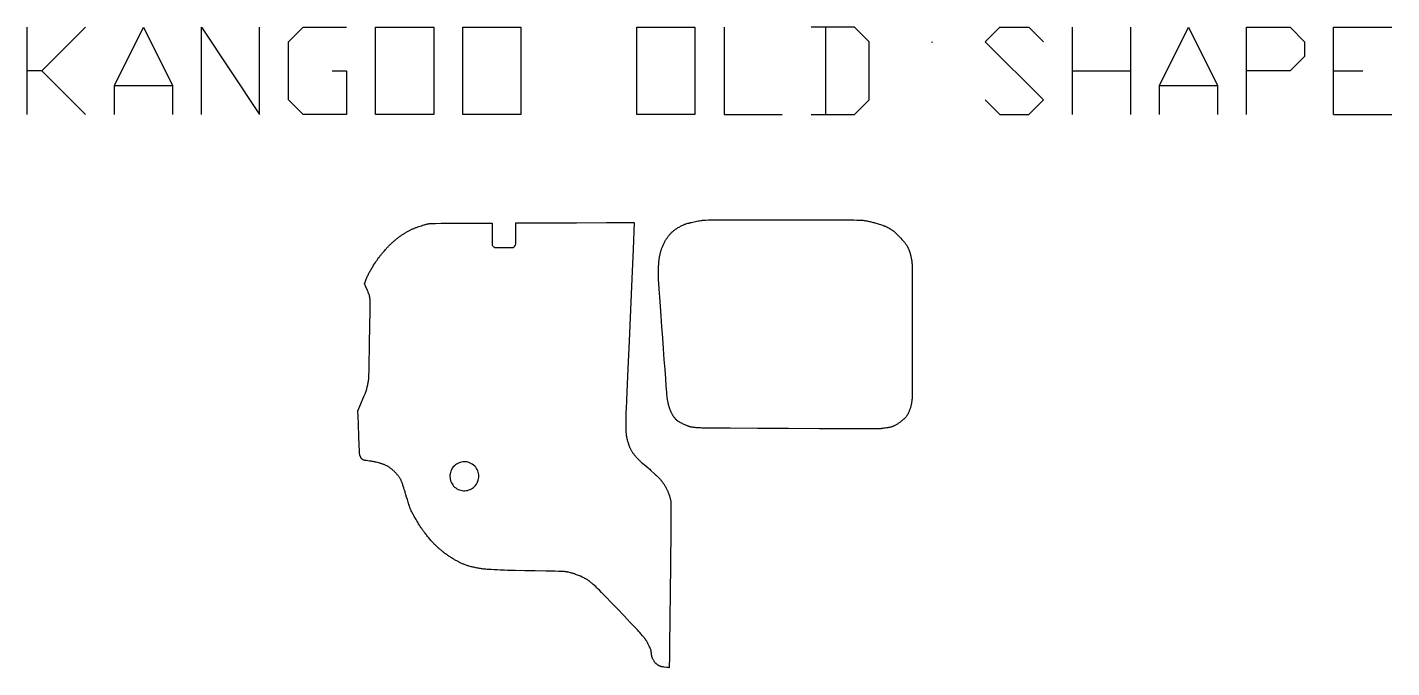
# Model space of a CAD drawing. Extents: x -1570 to 2418, y 1374 to 5847.
# Drawn here: x -1227 to 2354, y 4167 to 5847 of the extents above; entities that cross this region are included whole.
import ezdxf

# ---------------------------------------------------------------- set-up
doc = ezdxf.new("R2010")
doc.units = 0
doc.layers.add('Default_Layer', color=1, linetype='CONTINUOUS')

msp = doc.modelspace()

# ---------------------------------------------------------------- linework, layer by layer
at = {"layer": 'Default_Layer'}
for points in [[(-1227.3, 5618.6), (-1227.3, 5847.2)], [(-1074.9, 5847.2), (-1189.2, 5732.9), (-1227.3, 5732.9)], [(-998.7, 5618.6), (-998.7, 5694.8), (-922.5, 5847.2), (-846.3, 5694.8), (-846.3, 5618.6)], [(-770.1, 5618.6), (-770.1, 5847.2), (-617.7, 5618.6), (-617.7, 5847.2)], [(-427.2, 5732.9), (-389.1, 5732.9), (-389.1, 5618.6), (-503.4, 5618.6), (-541.5, 5656.7), (-541.5, 5809.1), (-503.4, 5847.2), (-389.1, 5847.2)], [(601.5, 5847.2), (601.5, 5618.6), (753.9, 5618.6)], [(830.1, 5618.6), (944.4, 5618.6), (982.5, 5656.7), (982.5, 5809.1), (944.4, 5847.2), (830.1, 5847.2)], [(868.2, 5847.2), (868.2, 5618.6)], [(1287.3, 5656.7), (1325.4, 5618.6), (1401.6, 5618.6), (1439.7, 5656.7), (1287.3, 5809.1), (1325.4, 5847.2), (1401.6, 5847.2), (1439.7, 5809.1)], [(1515.9, 5618.6), (1515.9, 5847.2)], [(1668.3, 5847.2), (1668.3, 5618.6)], [(1744.5, 5618.6), (1744.5, 5694.8), (1820.7, 5847.2), (1896.9, 5694.8), (1896.9, 5618.6)], [(1973.1, 5618.6), (1973.1, 5847.2), (2087.4, 5847.2), (2125.5, 5809.1), (2125.5, 5771), (2087.4, 5732.9), (1973.1, 5732.9)], [(2201.7, 5618.6), (2201.7, 5847.2), (2354.1, 5847.2)], [(1147, 5809.6), (1147.9, 5807.4)], [(-1189.2, 5732.9), (-1074.9, 5618.6)], [(1515.9, 5732.9), (1668.3, 5732.9)], [(2201.7, 5732.9), (2277.9, 5732.9)], [(-998.7, 5694.8), (-846.3, 5694.8)], [(1744.5, 5694.8), (1896.9, 5694.8)], [(2201.7, 5618.6), (2354.1, 5618.6)], [(-342.8, 5176.7), (-341.9, 5174.5)]]:
    msp.add_lwpolyline(points, dxfattribs=at)
for points in [[(-312.9, 5618.6), (-312.9, 5847.2), (-160.5, 5847.2), (-160.5, 5618.6), (-312.9, 5618.6)], [(-84.3, 5618.6), (-84.3, 5847.2), (68.1, 5847.2), (68.1, 5618.6), (-84.3, 5618.6)], [(372.9, 5618.6), (372.9, 5847.2), (525.3, 5847.2), (525.3, 5618.6), (372.9, 5618.6)], [(543.6, 4796), (539.8, 4796.2), (536, 4796.4), (532, 4796.6), (528.1, 4796.9), (526.2, 4797.1), (524.3, 4797.3), (522.5, 4797.5), (520.8, 4797.7), (519.1, 4797.9), (517.5, 4798.1), (516, 4798.4), (514.6, 4798.7), (513.3, 4799), (512, 4799.4), (510.6, 4799.8), (509.3, 4800.2), (508, 4800.7), (506.6, 4801.2), (505.3, 4801.7), (504, 4802.2), (502.7, 4802.7), (501.4, 4803.2), (499, 4804.3), (496.6, 4805.4), (494.4, 4806.5), (492.2, 4807.5), (490, 4808.7), (487.7, 4809.8), (486.6, 4810.4), (485.5, 4811), (484.4, 4811.7), (483.4, 4812.3), (482.4, 4812.9), (481.4, 4813.5), (480.5, 4814.2), (479.6, 4814.8), (478.7, 4815.4), (478, 4816.1), (477.2, 4816.7), (476.5, 4817.3), (475.8, 4818), (475.1, 4818.7), (474.5, 4819.4), (473.8, 4820.1), (473.2, 4820.9), (472.6, 4821.6), (472, 4822.4), (471.4, 4823.2), (470.8, 4823.9), (470.2, 4824.7), (469.1, 4826.3), (468, 4828), (467.5, 4828.8), (466.9, 4829.8), (466.3, 4830.8), (465.7, 4832), (465.1, 4833.2), (464.5, 4834.4), (463.8, 4835.7), (463.2, 4837.1), (462.5, 4838.5), (461.9, 4839.9), (461.3, 4841.3), (460.7, 4842.7), (460.1, 4844.1), (459.6, 4845.5), (459.1, 4846.9), (458.6, 4848.2), (458.1, 4849.6), (457.7, 4851), (457.2, 4852.5), (456.8, 4854), (456.4, 4855.6), (456, 4857.2), (455.6, 4858.9), (455.2, 4860.6), (454.8, 4862.2), (454.5, 4864), (454.1, 4865.7), (453.8, 4867.4), (453.5, 4869.1), (453.2, 4870.8), (452.9, 4872.5), (452.7, 4874.1), (452.6, 4874.7), (452.5, 4875.8), (452.2, 4879), (451.8, 4883.7), (451.3, 4889.8), (450.1, 4905.7), (448.5, 4925.9), (446.7, 4949.5), (444.8, 4975.6), (442.7, 5003.5), (440.6, 5032.3), (438.5, 5061.1), (436.5, 5089.2), (434.6, 5115.6), (432.9, 5139.6), (431.5, 5160.3), (430.3, 5176.8), (429.9, 5183.3), (429.6, 5188.4), (429.4, 5192), (429.3, 5194.1), (429.3, 5196.8), (429.3, 5199.5), (429.3, 5202.3), (429.3, 5205.1), (429.4, 5207.9), (429.5, 5210.8), (429.5, 5213.6), (429.6, 5216.5), (429.8, 5219.2), (429.9, 5221.9), (430.1, 5224.5), (430.2, 5227), (430.4, 5229.3), (430.6, 5231.5), (430.8, 5233.5), (431, 5235.3), (431.4, 5238.8), (431.7, 5240.5), (431.9, 5242.2), (432.2, 5243.9), (432.5, 5245.6), (432.8, 5247.3), (433.1, 5249), (433.5, 5250.7), (433.8, 5252.4), (434.2, 5254.1), (434.7, 5255.7), (435.1, 5257.4), (435.6, 5259.1), (436.1, 5260.7), (436.6, 5262.4), (437.2, 5264), (437.8, 5265.8), (438.5, 5267.6), (439.2, 5269.5), (440, 5271.4), (440.8, 5273.4), (441.7, 5275.3), (442.6, 5277.3), (443.5, 5279.2), (444.4, 5281.2), (445.3, 5283.1), (446.3, 5284.9), (447.3, 5286.7), (448.2, 5288.4), (449.2, 5290), (450.1, 5291.5), (451.1, 5293), (452.1, 5294.4), (453.1, 5295.9), (454.1, 5297.3), (455.2, 5298.7), (456.2, 5300.1), (457.3, 5301.5), (458.4, 5302.8), (459.6, 5304.1), (460.8, 5305.5), (462, 5306.7), (463.2, 5308), (464.4, 5309.2), (465.7, 5310.4), (467, 5311.6), (468.3, 5312.7), (469.7, 5313.9), (471.2, 5315), (472.7, 5316.2), (474.4, 5317.3), (476.1, 5318.5), (477.8, 5319.7), (479.6, 5320.8), (481.5, 5321.9), (483.4, 5323), (485.3, 5324.1), (487.2, 5325.2), (489.2, 5326.2), (491.1, 5327.2), (493.1, 5328.1), (495.1, 5328.9), (497, 5329.7), (498, 5330.1), (499.1, 5330.5), (500.2, 5330.9), (501.4, 5331.3), (504, 5332.2), (506.8, 5333), (509.7, 5333.8), (512.9, 5334.7), (516.1, 5335.5), (519.5, 5336.3), (522.9, 5337.1), (526.4, 5337.8), (529.9, 5338.5), (533.4, 5339.2), (536.9, 5339.8), (540.3, 5340.3), (543.6, 5340.8), (545.3, 5341), (546.9, 5341.2), (547.9, 5341.3), (549.5, 5341.4), (551.6, 5341.4), (554.2, 5341.5), (560.7, 5341.7), (569.1, 5341.8), (579, 5341.9), (590.4, 5342), (603.2, 5342.1), (617.1, 5342.2), (632.2, 5342.3), (648.2, 5342.3), (682.5, 5342.4), (718.8, 5342.4), (756.3, 5342.4), (793.7, 5342.4), (830, 5342.3), (864, 5342.2), (894.8, 5342), (908.6, 5342), (921.2, 5341.9), (932.4, 5341.8), (942.1, 5341.7), (950.2, 5341.6), (956.5, 5341.4), (958.9, 5341.4), (960.8, 5341.3), (962.3, 5341.2), (963.2, 5341.2), (964.5, 5341), (965.8, 5340.9), (968.5, 5340.5), (971.2, 5340.1), (974, 5339.6), (976.9, 5339.1), (979.7, 5338.5), (982.5, 5338), (985.3, 5337.4), (988, 5336.8), (990.6, 5336.1), (993.1, 5335.5), (995.5, 5334.9), (997.7, 5334.4), (999.8, 5333.8), (1003.2, 5332.9), (1006.2, 5332), (1009.2, 5331.1), (1012.3, 5330.1), (1015.3, 5329), (1018.2, 5327.9), (1019.7, 5327.3), (1021.1, 5326.8), (1022.4, 5326.2), (1023.8, 5325.6), (1025.1, 5325.1), (1026.3, 5324.5), (1028.7, 5323.4), (1031.1, 5322.1), (1033.5, 5320.9), (1034.6, 5320.2), (1035.8, 5319.6), (1036.9, 5318.9), (1038.1, 5318.2), (1039.2, 5317.5), (1040.4, 5316.8), (1041.5, 5316.1), (1042.6, 5315.3), (1043.7, 5314.5), (1044.7, 5313.8), (1045.8, 5312.9), (1046.9, 5312.1), (1047.9, 5311.2), (1049, 5310.3), (1050, 5309.4), (1051.1, 5308.5), (1052.1, 5307.5), (1053.1, 5306.5), (1055.2, 5304.5), (1057.2, 5302.5), (1059.2, 5300.5), (1061.1, 5298.5), (1063.3, 5296.3), (1065.7, 5293.7), (1068.4, 5290.9), (1071.1, 5287.9), (1072.4, 5286.5), (1073.7, 5285), (1074.9, 5283.6), (1076.1, 5282.1), (1077.2, 5280.8), (1078.2, 5279.5), (1079.1, 5278.3), (1079.9, 5277.2), (1080.6, 5276.1), (1081.2, 5275), (1081.9, 5273.9), (1082.5, 5272.8), (1083.1, 5271.7), (1083.7, 5270.6), (1084.2, 5269.4), (1084.8, 5268.3), (1085.3, 5267.1), (1085.8, 5265.9), (1086.3, 5264.7), (1086.8, 5263.6), (1087.3, 5262.4), (1087.7, 5261.2), (1088.1, 5260), (1088.5, 5258.8), (1089, 5257.5), (1089.4, 5256), (1089.8, 5254.5), (1090.3, 5252.8), (1090.7, 5251), (1091.2, 5249.1), (1091.7, 5247.2), (1092.1, 5245.1), (1092.6, 5243.1), (1093, 5241), (1093.4, 5238.9), (1093.7, 5236.8), (1094.1, 5234.7), (1094.4, 5232.7), (1094.7, 5230.6), (1094.9, 5228.7), (1094.9, 5228), (1095, 5226.8), (1095.1, 5223.2), (1095.2, 5217.9), (1095.2, 5211), (1095.3, 5202.8), (1095.4, 5193.2), (1095.5, 5170.7), (1095.6, 5144.5), (1095.7, 5115.4), (1095.7, 5084.4), (1095.7, 5052.6), (1095.7, 5020.7), (1095.7, 4989.9), (1095.7, 4960.9), (1095.7, 4934.9), (1095.6, 4912.6), (1095.6, 4895.1), (1095.5, 4883.4), (1095.4, 4879.9), (1095.4, 4878.3), (1095.2, 4875.4), (1095, 4872.5), (1094.7, 4869.6), (1094.5, 4868.1), (1094.4, 4866.7), (1094.2, 4865.2), (1094, 4863.8), (1093.8, 4862.4), (1093.5, 4860.9), (1093.3, 4859.5), (1093, 4858.1), (1092.6, 4856.7), (1092.3, 4855.3), (1091.9, 4853.8), (1091.5, 4852.3), (1091.1, 4850.8), (1090.6, 4849.2), (1090.1, 4847.5), (1089.5, 4845.9), (1089, 4844.3), (1088.4, 4842.6), (1087.8, 4841), (1087.2, 4839.4), (1086.5, 4837.9), (1085.9, 4836.4), (1085.2, 4835), (1084.5, 4833.6), (1083.8, 4832.4), (1083.2, 4831.2), (1082.5, 4830.1), (1081.7, 4829), (1081, 4827.9), (1080.2, 4826.8), (1079.4, 4825.8), (1078.5, 4824.8), (1077.7, 4823.8), (1076.8, 4822.8), (1075.9, 4821.8), (1075, 4820.9), (1074, 4819.9), (1073.1, 4819), (1072.1, 4818.1), (1071.1, 4817.2), (1070.1, 4816.3), (1069.1, 4815.5), (1068.1, 4814.6), (1066.9, 4813.7), (1065.6, 4812.7), (1064.2, 4811.7), (1062.8, 4810.6), (1061.3, 4809.6), (1059.7, 4808.5), (1058.1, 4807.5), (1056.5, 4806.4), (1054.8, 4805.4), (1053.1, 4804.4), (1051.4, 4803.5), (1049.7, 4802.6), (1048.1, 4801.8), (1046.4, 4801), (1045.6, 4800.7), (1044.9, 4800.3), (1044.1, 4800), (1043.3, 4799.7), (1041.6, 4799.2), (1040, 4798.7), (1038.3, 4798.2), (1036.5, 4797.8), (1034.8, 4797.4), (1033.1, 4797.1), (1031.3, 4796.7), (1029.6, 4796.4), (1027.9, 4796.2), (1024.6, 4795.7), (1021.4, 4795.3), (1018.5, 4794.9), (1017.1, 4794.7), (1015.7, 4794.6), (1014.3, 4794.4), (1012.9, 4794.3), (1010.1, 4794.1), (1007.3, 4793.9), (1004.5, 4793.8), (1001.7, 4793.7), (996.1, 4793.5), (994.1, 4793.5), (989.9, 4793.5), (974.9, 4793.6), (923.6, 4793.8), (852.2, 4794.1), (770.6, 4794.5), (689, 4795), (617.3, 4795.4), (588.3, 4795.6), (565.5, 4795.8), (550.2, 4795.9), (545.7, 4796), (543.6, 4796)]]:
    msp.add_lwpolyline(points, close=True, dxfattribs=at)
for points in [[(-341.9, 5174.5), (-341.1, 5176.8), (-340.4, 5179), (-339.5, 5181.4), (-338.7, 5183.8), (-337.8, 5186.1), (-336.8, 5188.5), (-335.9, 5190.8), (-334.9, 5193), (-334, 5195.2), (-332.9, 5197.4), (-331.9, 5199.6), (-330.8, 5201.8), (-329.6, 5203.9), (-328.4, 5206.1), (-327.2, 5208.3), (-325.9, 5210.5), (-324.6, 5212.6), (-323.3, 5214.8), (-322, 5216.9), (-320.7, 5218.9), (-318.1, 5222.9), (-315.7, 5226.6), (-313.4, 5230), (-311.3, 5233.3), (-309.1, 5236.5), (-306.8, 5239.7), (-304.5, 5242.9), (-302.2, 5246), (-299.9, 5249.1), (-298.7, 5250.6), (-297.5, 5252.2), (-296.2, 5253.7), (-295, 5255.2), (-292.5, 5258.2), (-289.9, 5261.2), (-287.3, 5264.2), (-284.5, 5267.2), (-283.2, 5268.7), (-281.8, 5270.2), (-280.4, 5271.7), (-279, 5273.1), (-277.6, 5274.5), (-276.1, 5276), (-274.7, 5277.4), (-273.3, 5278.7), (-271.8, 5280.1), (-270.3, 5281.5), (-268.8, 5282.8), (-267.3, 5284.2), (-265.8, 5285.5), (-264.3, 5286.8), (-262.8, 5288.1), (-261.2, 5289.4), (-259.7, 5290.7), (-258.1, 5292), (-256.5, 5293.2), (-255, 5294.4), (-253.4, 5295.6), (-251.9, 5296.8), (-250.3, 5298), (-248.7, 5299.1), (-247.2, 5300.2), (-245.6, 5301.3), (-244, 5302.4), (-242.3, 5303.5), (-240.7, 5304.6), (-239, 5305.6), (-237.4, 5306.7), (-235.7, 5307.7), (-234, 5308.7), (-232.4, 5309.7), (-230.7, 5310.6), (-229.1, 5311.6), (-227.4, 5312.5), (-225.8, 5313.4), (-224.1, 5314.2), (-222.5, 5315), (-220.9, 5315.8), (-219.3, 5316.6), (-217.6, 5317.4), (-216, 5318.1), (-214.3, 5318.9), (-212.6, 5319.6), (-210.9, 5320.3), (-209.2, 5321), (-207.5, 5321.6), (-205.8, 5322.3), (-202.4, 5323.5), (-199.2, 5324.7), (-196, 5325.8), (-192.8, 5326.8), (-189.6, 5327.8), (-186.5, 5328.8), (-184.9, 5329.3), (-183.3, 5329.7), (-181.7, 5330.2), (-180.1, 5330.6), (-178.5, 5331), (-176.8, 5331.3), (-175.2, 5331.7), (-173.6, 5332), (-172, 5332.2), (-170.3, 5332.5), (-169.8, 5332.5), (-168.9, 5332.6), (-166, 5332.6), (-161.8, 5332.7), (-156.2, 5332.8), (-141.3, 5333), (-121.8, 5333.1), (-98.2, 5333.3), (-71, 5333.4), (-40.5, 5333.6), (-7.4, 5333.7), (-7.4, 5279.2, 0.414214), (2.6, 5269.2), (44.8, 5269.2, 0.414029), (54.8, 5279.2), (54.8, 5333.9), (133.6, 5334.2), (214.5, 5334.4), (293.3, 5334.7), (366.1, 5334.9), (363, 5265.4), (359.5, 5187), (352.3, 5024.7), (349.1, 4951.6), (346.5, 4891.1), (345.5, 4867.2), (344.7, 4848.4), (344.2, 4835.5), (344, 4831.4), (344, 4829), (343.9, 4822.7), (343.8, 4815.9), (343.8, 4808.8), (343.8, 4801.9), (343.9, 4795.4), (343.9, 4792.3), (344, 4789.5), (344.1, 4787), (344.2, 4784.7), (344.3, 4782.8), (344.4, 4781.3), (344.6, 4779.9), (344.8, 4778.6), (344.9, 4777.3), (345.1, 4775.9), (345.3, 4774.6), (345.6, 4773.2), (345.8, 4771.9), (346.1, 4770.6), (346.4, 4769.3), (346.6, 4767.9), (346.9, 4766.6), (347.3, 4765.3), (347.6, 4764), (348, 4762.7), (348.3, 4761.4), (348.7, 4760.1), (349.5, 4757.4), (350.4, 4754.6), (350.9, 4753.2), (351.4, 4751.7), (352, 4750.3), (352.5, 4748.8), (353.1, 4747.3), (353.7, 4745.9), (354.3, 4744.4), (355, 4743), (355.7, 4741.6), (356.4, 4740.2), (357.1, 4738.8), (357.9, 4737.5), (358.7, 4736.1), (359.5, 4734.7), (360.5, 4733.3), (361.5, 4731.8), (362.6, 4730.3), (363.7, 4728.8), (364.8, 4727.3), (366, 4725.8), (367.3, 4724.2), (368.5, 4722.7), (369.8, 4721.2), (371.1, 4719.7), (372.4, 4718.2), (373.7, 4716.7), (375, 4715.3), (376.3, 4713.9), (377, 4713.2), (377.7, 4712.5), (379.3, 4710.9), (381.2, 4709.3), (383.2, 4707.5), (385.3, 4705.6), (387.6, 4703.7), (392.4, 4699.7), (397.3, 4695.6), (402.1, 4691.5), (404.4, 4689.6), (406.6, 4687.7), (408.7, 4685.8), (410.6, 4684.1), (418.1, 4677), (421.9, 4673.4), (423.9, 4671.6), (425.7, 4669.7), (427.6, 4667.9), (429.4, 4666.1), (431.1, 4664.3), (432.8, 4662.6), (434.4, 4660.8), (435.9, 4659.1), (437.2, 4657.5), (437.9, 4656.7), (438.5, 4655.9), (439.7, 4654.3), (440.9, 4652.6), (442, 4651), (443.2, 4649.2), (444.3, 4647.5), (445.4, 4645.7), (446.4, 4644), (447.5, 4642.2), (448.5, 4640.4), (449.4, 4638.6), (450.4, 4636.9), (451.3, 4635.1), (452.1, 4633.4), (452.9, 4631.7), (453.7, 4630), (454.4, 4628.4), (455, 4626.8), (455.7, 4625.1), (456.3, 4623.5), (456.9, 4621.9), (457.5, 4620.2), (458.1, 4618.6), (458.6, 4616.9), (459.1, 4615.2), (459.6, 4613.5), (460, 4611.8), (460.5, 4610.1), (460.9, 4608.4), (461.2, 4606.7), (461.5, 4605), (461.8, 4603.3), (462.1, 4601.6), (462.1, 4600.9), (462.2, 4599.9), (462.2, 4598.5), (462.3, 4596.8), (462.3, 4592.2), (462.3, 4586.2), (462.3, 4579), (462.3, 4570.5), (462.1, 4550.2), (461.9, 4525.9), (461.6, 4498.3), (461.3, 4467.9), (460.9, 4435.3), (460.1, 4365.9), (459.2, 4294.9), (458.4, 4227.2), (458, 4196), (457.7, 4167.3), (454.7, 4167.7), (451.4, 4168.1), (444.8, 4168.9), (441.7, 4169.3), (440.2, 4169.5), (438.9, 4169.7), (437.7, 4169.9), (436.6, 4170.2), (435.7, 4170.4), (434.9, 4170.6), (434.2, 4170.9), (433.6, 4171.1), (432.9, 4171.4), (432.3, 4171.7), (431.6, 4172), (431, 4172.3), (430.3, 4172.7), (429.7, 4173), (429.1, 4173.4), (428.5, 4173.8), (427.3, 4174.6), (426.2, 4175.4), (425.1, 4176.2), (424.6, 4176.7), (424, 4177.2), (423.5, 4177.6), (423, 4178.1), (422.1, 4179.1), (421.2, 4180.2), (420.3, 4181.2), (419.4, 4182.3), (418.6, 4183.5), (417.8, 4184.6), (417.1, 4185.8), (416.3, 4187.1), (415.6, 4188.5), (414.8, 4190), (414.2, 4191.5), (413.5, 4193), (413.2, 4193.8), (412.9, 4194.5), (412.7, 4195.3), (412.4, 4196.1), (412.2, 4196.9), (412, 4197.8), (411.8, 4198.9), (411.6, 4200), (411.4, 4201.2), (411.2, 4202.5), (410.9, 4205.1), (410.5, 4207.7), (410.2, 4210.1), (410, 4211.2), (409.9, 4212.2), (409.7, 4213), (409.5, 4213.8), (409.1, 4215.1), (408.6, 4216.4), (408.1, 4217.7), (407.6, 4219), (407, 4220.3), (406.4, 4221.5), (405.2, 4224.1), (403.7, 4227.2), (402.7, 4229.2), (401.6, 4231.3), (400.5, 4233.5), (399.9, 4234.6), (399.2, 4235.7), (398.6, 4236.8), (398, 4237.9), (397.4, 4238.9), (396.7, 4239.8), (396, 4240.8), (395.1, 4242), (394.1, 4243.4), (392.9, 4244.8), (391.6, 4246.4), (390.2, 4248.1), (387.1, 4251.7), (383.9, 4255.5), (380.5, 4259.3), (377.3, 4263), (374.2, 4266.4), (371.8, 4269), (367.7, 4273.4), (362.2, 4279.2), (355.4, 4286.3), (339.2, 4303.3), (321.1, 4322.2), (302.9, 4341.1), (294.5, 4349.8), (286.7, 4357.8), (280, 4364.8), (274.4, 4370.5), (270.3, 4374.6), (268.9, 4376.1), (267.9, 4377), (264.8, 4379.9), (261.5, 4382.8), (258.1, 4385.8), (256.4, 4387.3), (254.7, 4388.7), (253.1, 4390.1), (251.4, 4391.5), (249.9, 4392.8), (248.3, 4394), (246.9, 4395.1), (245.5, 4396.1), (244.3, 4397), (243.1, 4397.8), (242, 4398.5), (240.9, 4399.2), (239.8, 4399.8), (238.6, 4400.4), (237.5, 4401), (236.3, 4401.6), (235.2, 4402.2), (234, 4402.8), (231.6, 4403.8), (229.2, 4404.9), (224.4, 4407), (222, 4408), (219.5, 4409.1), (216.9, 4410.2), (214.4, 4411.2), (211.7, 4412.2), (209.1, 4413.2), (207.8, 4413.7), (206.5, 4414.1), (205.2, 4414.5), (203.9, 4414.9), (201.3, 4415.7), (198.7, 4416.4), (196.1, 4417), (193.5, 4417.6), (192.2, 4417.9), (190.9, 4418.2), (189.6, 4418.4), (188.2, 4418.6), (186.9, 4418.8), (185.6, 4419), (184.2, 4419.2), (182.9, 4419.4), (181.9, 4419.5), (180.1, 4419.6), (177.7, 4419.7), (174.7, 4419.8), (166.9, 4420), (157.2, 4420.2), (145.9, 4420.4), (133.4, 4420.7), (106.2, 4421.2), (78.5, 4421.7), (53, 4422.2), (42.1, 4422.4), (32.9, 4422.6), (25.6, 4422.8), (22.9, 4422.9), (20.8, 4423), (13.6, 4423.3), (6, 4423.7), (-1.8, 4424.1), (-9.4, 4424.5), (-13.2, 4424.8), (-16.8, 4425), (-20.3, 4425.3), (-23.7, 4425.6), (-26.9, 4425.9), (-30, 4426.2), (-32.8, 4426.5), (-35.3, 4426.8), (-37.8, 4427.2), (-40.2, 4427.6), (-42.7, 4428.1), (-45.2, 4428.5), (-47.8, 4429), (-50.3, 4429.5), (-52.8, 4430), (-55.3, 4430.6), (-57.8, 4431.2), (-60.2, 4431.7), (-62.6, 4432.3), (-64.9, 4433), (-67.2, 4433.6), (-69.4, 4434.2), (-71.5, 4434.9), (-73.5, 4435.6), (-75.5, 4436.3), (-77.5, 4437), (-79.4, 4437.7), (-81.3, 4438.5), (-83.3, 4439.3), (-85.2, 4440.1), (-87.1, 4441), (-89, 4441.9), (-90.9, 4442.8), (-92.8, 4443.7), (-94.7, 4444.6), (-96.5, 4445.6), (-98.4, 4446.5), (-100.2, 4447.5), (-102.1, 4448.5), (-103.9, 4449.5), (-105.7, 4450.6), (-107.6, 4451.7), (-109.6, 4452.8), (-111.5, 4454), (-113.5, 4455.3), (-115.5, 4456.5), (-117.5, 4457.8), (-119.5, 4459.2), (-121.5, 4460.5), (-123.4, 4461.9), (-125.4, 4463.2), (-127.3, 4464.6), (-129.2, 4465.9), (-131, 4467.3), (-132.8, 4468.6), (-134.5, 4469.9), (-136.1, 4471.2), (-137.8, 4472.5), (-139.4, 4473.8), (-141, 4475.2), (-142.6, 4476.5), (-144.2, 4477.9), (-145.8, 4479.3), (-147.4, 4480.7), (-149, 4482.1), (-150.5, 4483.5), (-152.1, 4484.9), (-153.6, 4486.4), (-155.1, 4487.9), (-156.6, 4489.3), (-158.1, 4490.8), (-159.5, 4492.3), (-161.1, 4493.9), (-162.6, 4495.6), (-164.3, 4497.4), (-166, 4499.3), (-167.7, 4501.3), (-169.5, 4503.4), (-171.2, 4505.5), (-173, 4507.6), (-174.8, 4509.7), (-176.5, 4511.8), (-178.2, 4513.9), (-179.8, 4516), (-181.4, 4518), (-183, 4520), (-184.4, 4521.9), (-185.7, 4523.6), (-187, 4525.4), (-188.3, 4527.1), (-189.5, 4528.9), (-190.7, 4530.6), (-192, 4532.4), (-193.2, 4534.2), (-195.6, 4537.8), (-197.9, 4541.4), (-200.2, 4545), (-202.4, 4548.7), (-204.6, 4552.4), (-206.9, 4556.1), (-209.2, 4560), (-211.5, 4564), (-212.7, 4566.1), (-213.8, 4568.1), (-215, 4570.2), (-216.1, 4572.3), (-217.2, 4574.4), (-218.2, 4576.5), (-219.3, 4578.6), (-220.3, 4580.8), (-221.3, 4582.9), (-222.2, 4585.1), (-222.6, 4586.2), (-223.1, 4587.3), (-223.5, 4588.6), (-224, 4589.9), (-225, 4592.6), (-225.9, 4595.6), (-226.9, 4598.7), (-227.8, 4601.8), (-228.8, 4605.1), (-229.7, 4608.4), (-231.6, 4614.9), (-233.4, 4621), (-234.2, 4623.8), (-235, 4626.5), (-235.7, 4628.9), (-236.4, 4631), (-237.8, 4635.1), (-239.1, 4639.3), (-240.5, 4643.6), (-241.2, 4645.7), (-241.9, 4647.8), (-242.6, 4649.9), (-243.4, 4651.9), (-244.1, 4653.9), (-244.8, 4655.8), (-245.6, 4657.6), (-246.3, 4659.2), (-246.7, 4660), (-247.1, 4660.8), (-247.5, 4661.5), (-247.8, 4662.2), (-248.6, 4663.6), (-249.4, 4664.9), (-250.3, 4666.2), (-251.2, 4667.5), (-252.1, 4668.7), (-253, 4670), (-254, 4671.2), (-255, 4672.4), (-256, 4673.6), (-257, 4674.8), (-258, 4676), (-259.1, 4677.1), (-260.2, 4678.3), (-261.3, 4679.4), (-262.4, 4680.5), (-263.5, 4681.6), (-264.6, 4682.7), (-265.8, 4683.7), (-267, 4684.8), (-268.2, 4685.9), (-269.4, 4686.9), (-270.7, 4688), (-272, 4689), (-273.3, 4690), (-274.7, 4691), (-276, 4692), (-277.4, 4693), (-278.8, 4693.9), (-280.2, 4694.8), (-281.6, 4695.6), (-283, 4696.5), (-284.5, 4697.2), (-285.9, 4698), (-287.5, 4698.7), (-289, 4699.4), (-290.7, 4700.1), (-292.3, 4700.7), (-294, 4701.3), (-295.7, 4701.9), (-297.4, 4702.5), (-299.2, 4703), (-300.9, 4703.5), (-302.7, 4704), (-304.5, 4704.5), (-308, 4705.5), (-311.5, 4706.3), (-313.3, 4706.8), (-315.4, 4707.2), (-317.6, 4707.6), (-319.8, 4708), (-322.2, 4708.3), (-324.6, 4708.7), (-329.4, 4709.4), (-333.8, 4710), (-337.7, 4710.5), (-339.3, 4710.7), (-340.6, 4711), (-341.6, 4711.2), (-342, 4711.3), (-342.3, 4711.3), (-343.3, 4711.7), (-344.3, 4712.1), (-345.3, 4712.5), (-346.3, 4712.9), (-346.7, 4713.2), (-347.2, 4713.4), (-347.7, 4713.7), (-348.1, 4714), (-348.5, 4714.3), (-348.9, 4714.6), (-349.3, 4715), (-349.7, 4715.4), (-350, 4715.8), (-350.4, 4716.3), (-350.8, 4716.8), (-351.1, 4717.4), (-351.5, 4718), (-351.9, 4718.7), (-352.2, 4719.5), (-352.6, 4720.2), (-352.9, 4721), (-353.2, 4721.8), (-353.5, 4722.5), (-353.8, 4723.3), (-354.1, 4724.1), (-354.3, 4724.9), (-354.5, 4725.7), (-354.7, 4726.5), (-354.8, 4727), (-354.9, 4728), (-355, 4729.3), (-355.1, 4731), (-355.4, 4735.2), (-355.7, 4740.7), (-356, 4747.1), (-356.3, 4754.4), (-356.9, 4770.9), (-358.3, 4807.6), (-359, 4825.3), (-359.6, 4841.1), (-351.9, 4859.3), (-343.9, 4878.4), (-343.1, 4880.2), (-342.3, 4881.9), (-340.7, 4885.4), (-339.9, 4887.2), (-339.2, 4888.9), (-338.9, 4889.8), (-338.5, 4890.7), (-338.2, 4891.7), (-337.9, 4892.6), (-337.6, 4893.6), (-337.2, 4894.9), (-336.8, 4896.5), (-336.3, 4898.3), (-335.8, 4900.2), (-335.3, 4902.3), (-334.8, 4904.5), (-334.3, 4906.9), (-333.8, 4909.3), (-333.3, 4911.7), (-332.8, 4914.2), (-332.3, 4916.6), (-331.9, 4919.1), (-331.5, 4921.5), (-331.2, 4923.8), (-330.9, 4925.9), (-330.8, 4926.6), (-330.8, 4927.5), (-330.6, 4930.1), (-330.5, 4933.5), (-330.4, 4937.9), (-330.2, 4943), (-330.1, 4948.8), (-329.8, 4962.3), (-329.5, 4977.9), (-329.2, 4995), (-328.9, 5013.1), (-328.6, 5031.7), (-328.3, 5050.2), (-328.1, 5068), (-327.7, 5099.7), (-327.6, 5112.5), (-327.5, 5122.5), (-327.5, 5129.2), (-327.5, 5131.1), (-327.5, 5132.1), (-327.6, 5133.6), (-327.8, 5135.2), (-327.9, 5136.7), (-328.2, 5138.2), (-328.4, 5139.8), (-328.7, 5141.3), (-329, 5142.8), (-329.4, 5144.3), (-329.7, 5145.2), (-330.1, 5146.3), (-330.6, 5147.7), (-331.3, 5149.3), (-332.8, 5152.9), (-334.5, 5157.1), (-338.3, 5166.1), (-340.2, 5170.5), (-341.9, 5174.5)], [(-118.1, 4669.5, 0.161616), (-110.6, 4646.8, 0.098838), (-99.5, 4636.8, 0.094313), (-86.2, 4632, 0.04951), (-78.7, 4631.5, 0.096303), (-64.6, 4634.8, 0.087978), (-53.6, 4642.2, 0.111496), (-44.5, 4656.3, 0.089514), (-42.1, 4669.6, 0.094483), (-44.8, 4683.5, 0.096233), (-52.6, 4695.7, 0.113945), (-66.9, 4705.1, 0.089514), (-80.2, 4707.5, 0.094481), (-94.1, 4704.8, 0.09622), (-106.3, 4697, 0.115476), (-115.8, 4682.5, 0.087614), (-118.1, 4669.5)]]:
    msp.add_lwpolyline(points, format="xyb", close=True, dxfattribs=at)

doc.saveas('drawing.dxf')
